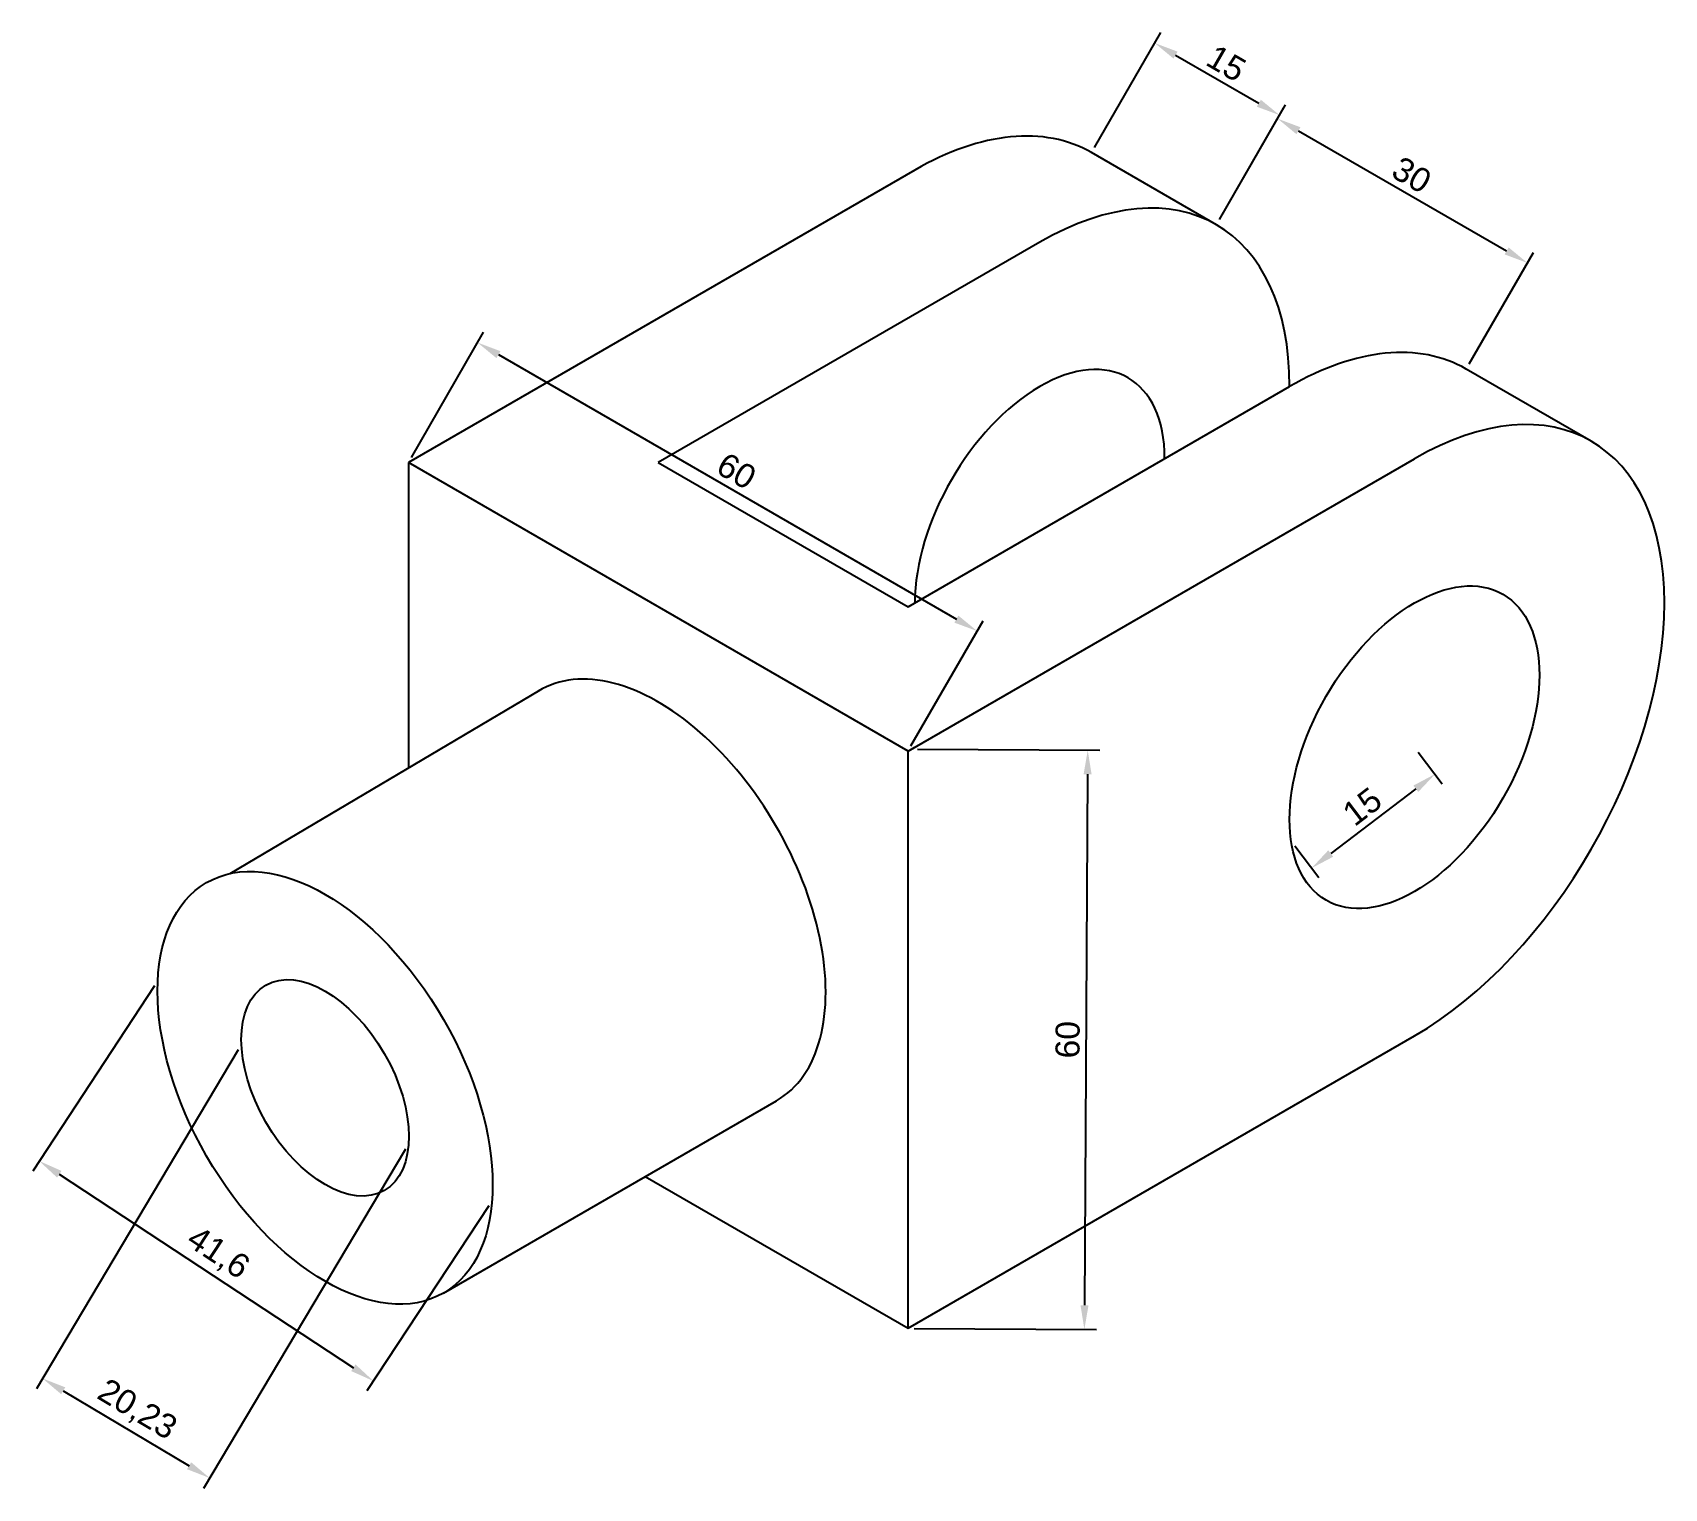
# Model space of a CAD drawing. Header units: millimetres. Extents: x 2097 to 2267, y 1266 to 1418.
import ezdxf

# ---------------------------------------------------------------- set-up
doc = ezdxf.new("R2010")
doc.units = ezdxf.units.MM
doc.layers.add('Cotas', color=5, linetype='Continuous')
doc.styles.get("Standard").update_dxf_attribs({"font": 'arial.ttf'})
doc.dimstyles.new('ISO-25', dxfattribs={"dimtxt": 2.5, "dimasz": 2.5, "dimexe": 1.25, "dimexo": 0.625, "dimtad": 1, "dimtxsty": 'Standard', "dimcen": 2.5, "dimadec": 0, "dimazin": 0, "dimtfac": 1, "dimtmove": 0, "dimatfit": 3, "dimfxl": 1, "dimarcsym": 0})

# ---------------------------------------------------------------- blocks, each defined once
blk = doc.blocks.new('*D3')
at = {"layer": 'Cotas', "color": 0, "lineweight": -2, "transparency": 16777216}
for p, q in [((2189.32, 1343.29), (2208.28, 1343.18)), ((2207.01, 1340.68), (2206.7, 1285.48)), ((2188.97, 1283.08), (2207.93, 1282.97))]:
    blk.add_line(p, q, dxfattribs=at)
at = {"layer": 'Cotas', "color": 0, "transparency": 16777216}
for points in [[(2206.6, 1340.69), (2207.43, 1340.68), (2207.03, 1343.18)], [(2206.28, 1285.48), (2207.11, 1285.48), (2206.68, 1282.98)]]:
    blk.add_solid(points, dxfattribs=at)
at = {"layer": 'Defpoints', "color": 0, "transparency": 16777216}
for p in [(2188.69, 1343.29), (2188.35, 1283.09), (2206.68, 1282.98)]:
    blk.add_point(p, dxfattribs=at)
at = {"layer": 'Cotas', "color": 0, "transparency": 16777216, "insert": (2204.95, 1313.09), "char_height": 2.5, "attachment_point": 5, "rotation": 89.6697}
blk.add_mtext('60', dxfattribs=at)
blk = doc.blocks.new('*D4')
at = {"layer": 'Cotas', "color": 0, "lineweight": -2, "transparency": 16777216}
for p, q in [((2136.7, 1373.63), (2144.21, 1386.64)), ((2145.75, 1384.31), (2193.37, 1356.82)), ((2188.65, 1343.63), (2196.16, 1356.65))]:
    blk.add_line(p, q, dxfattribs=at)
at = {"layer": 'Cotas', "color": 0, "transparency": 16777216}
for points in [[(2145.96, 1384.67), (2145.54, 1383.95), (2143.59, 1385.56)], [(2193.58, 1357.18), (2193.16, 1356.45), (2195.54, 1355.57)]]:
    blk.add_solid(points, dxfattribs=at)
at = {"layer": 'Defpoints', "color": 0, "transparency": 16777216}
for p in [(2136.38, 1373.09), (2195.54, 1355.57), (2188.34, 1343.09)]:
    blk.add_point(p, dxfattribs=at)
at = {"layer": 'Cotas', "color": 0, "transparency": 16777216, "insert": (2170.51, 1372.21), "char_height": 2.5, "attachment_point": 5, "rotation": 330}
blk.add_mtext('60', dxfattribs=at)
blk = doc.blocks.new('*D5')
at = {"layer": 'Cotas', "color": 0, "lineweight": -2, "transparency": 16777216}
for p, q in [((2109.99, 1318.69), (2097.32, 1299.44)), ((2100.09, 1299.11), (2130.67, 1278.99)), ((2144.74, 1295.82), (2132.07, 1276.57))]:
    blk.add_line(p, q, dxfattribs=at)
at = {"layer": 'Cotas', "color": 0, "transparency": 16777216}
for points in [[(2100.32, 1299.45), (2099.86, 1298.76), (2098, 1300.48)], [(2130.89, 1279.33), (2130.44, 1278.64), (2132.75, 1277.61)]]:
    blk.add_solid(points, dxfattribs=at)
at = {"layer": 'Defpoints', "color": 0, "transparency": 16777216}
for p in [(2110.33, 1319.21), (2145.08, 1296.34), (2132.75, 1277.61)]:
    blk.add_point(p, dxfattribs=at)
at = {"layer": 'Cotas', "color": 0, "transparency": 16777216, "insert": (2116.55, 1290.82), "char_height": 2.5, "attachment_point": 5, "rotation": 326.6529}
blk.add_mtext('41,6', dxfattribs=at)
blk = doc.blocks.new('*D6')
at = {"layer": 'Cotas', "color": 0, "lineweight": -2, "transparency": 16777216}
for p, q in [((2118.7, 1312.05), (2097.71, 1276.8)), ((2136.09, 1301.7), (2115.09, 1266.45)), ((2100.5, 1276.59), (2113.58, 1268.8))]:
    blk.add_line(p, q, dxfattribs=at)
at = {"layer": 'Cotas', "color": 0, "transparency": 16777216}
for points in [[(2100.71, 1276.95), (2100.28, 1276.24), (2098.35, 1277.87)], [(2113.8, 1269.16), (2113.37, 1268.44), (2115.73, 1267.52)]]:
    blk.add_solid(points, dxfattribs=at)
at = {"layer": 'Defpoints', "color": 0, "transparency": 16777216}
for p in [(2119.02, 1312.59), (2136.41, 1302.23), (2115.73, 1267.52)]:
    blk.add_point(p, dxfattribs=at)
at = {"layer": 'Cotas', "color": 0, "transparency": 16777216, "insert": (2108.13, 1274.53), "char_height": 2.5, "attachment_point": 5, "rotation": 329.2229}
blk.add_mtext('20,23', dxfattribs=at)
blk = doc.blocks.new('*D7')
at = {"layer": 'Cotas', "color": 0, "lineweight": -2, "transparency": 16777216}
for p, q in [((2207.73, 1405.85), (2214.62, 1417.79)), ((2216.16, 1415.45), (2224.82, 1410.45)), ((2220.72, 1398.35), (2227.61, 1410.29))]:
    blk.add_line(p, q, dxfattribs=at)
at = {"layer": 'Cotas', "color": 0, "transparency": 16777216}
for points in [[(2216.37, 1415.81), (2215.95, 1415.09), (2214, 1416.7)], [(2225.03, 1410.81), (2224.61, 1410.09), (2226.99, 1409.2)]]:
    blk.add_solid(points, dxfattribs=at)
at = {"layer": 'Defpoints', "color": 0, "transparency": 16777216}
for p in [(2226.99, 1409.2), (2207.42, 1405.31), (2220.41, 1397.81)]:
    blk.add_point(p, dxfattribs=at)
at = {"layer": 'Cotas', "color": 0, "transparency": 16777216, "insert": (2221.44, 1414.6), "char_height": 2.5, "attachment_point": 5, "rotation": 330}
blk.add_mtext('15', dxfattribs=at)
blk = doc.blocks.new('*D8')
at = {"layer": 'Cotas', "color": 0, "lineweight": -2, "transparency": 16777216}
for p, q in [((2220.72, 1398.35), (2227.4, 1409.92)), ((2228.94, 1407.59), (2250.59, 1395.09)), ((2246.7, 1383.35), (2253.38, 1394.92))]:
    blk.add_line(p, q, dxfattribs=at)
at = {"layer": 'Cotas', "color": 0, "transparency": 16777216}
for points in [[(2229.15, 1407.95), (2228.73, 1407.23), (2226.78, 1408.84)], [(2250.8, 1395.45), (2250.38, 1394.73), (2252.76, 1393.84)]]:
    blk.add_solid(points, dxfattribs=at)
at = {"layer": 'Defpoints', "color": 0, "transparency": 16777216}
for p in [(2220.41, 1397.81), (2252.76, 1393.84), (2246.39, 1382.81)]:
    blk.add_point(p, dxfattribs=at)
at = {"layer": 'Cotas', "color": 0, "transparency": 16777216, "insert": (2240.72, 1402.99), "char_height": 2.5, "attachment_point": 5, "rotation": 330}
blk.add_mtext('30', dxfattribs=at)
blk = doc.blocks.new('*D9')
at = {"layer": 'Cotas', "color": 0, "lineweight": -2, "transparency": 16777216}
for p, q in [((2241.39, 1342.99), (2243.89, 1339.7)), ((2241.15, 1339.18), (2232.3, 1332.45)), ((2228.56, 1333.23), (2231.06, 1329.94))]:
    blk.add_line(p, q, dxfattribs=at)
at = {"layer": 'Cotas', "color": 0, "transparency": 16777216}
for points in [[(2240.89, 1339.51), (2241.4, 1338.85), (2243.14, 1340.7)], [(2232.04, 1332.78), (2232.55, 1332.11), (2230.31, 1330.93)]]:
    blk.add_solid(points, dxfattribs=at)
at = {"layer": 'Defpoints', "color": 0, "transparency": 16777216}
for p in [(2241.01, 1343.49), (2228.18, 1333.73), (2230.31, 1330.93)]:
    blk.add_point(p, dxfattribs=at)
at = {"layer": 'Cotas', "color": 0, "transparency": 16777216, "insert": (2235.57, 1337.33), "char_height": 2.5, "attachment_point": 5, "rotation": 37.2825}
blk.add_mtext('15', dxfattribs=at)

msp = doc.modelspace()

# ---------------------------------------------------------------- linework, layer by layer
for p, q in [((2220.409, 1397.812), (2207.418, 1405.312)), ((2189.047, 1403.492), (2136.384, 1373.087)), ((2202.038, 1395.992), (2162.365, 1373.087)), ((2259.38, 1375.312), (2246.39, 1382.812)), ((2188.346, 1358.087), (2228.018, 1380.992)), ((2136.384, 1373.087), (2136.384, 1341.331)), ((2188.346, 1343.087), (2136.384, 1373.087)), ((2162.365, 1373.087), (2188.346, 1358.087)), ((2188.346, 1343.087), (2241.009, 1373.492)), ((2117.859, 1330.361), (2150.047, 1349.422)), ((2188.346, 1283.087), (2188.346, 1343.087)), ((2188.346, 1283.087), (2241.009, 1313.492)), ((2140.042, 1286.752), (2174.683, 1306.752)), ((2161.02, 1298.864), (2188.346, 1283.087))]:
    msp.add_line(p, q)
for centre, major_axis, start_param, end_param in [((2189.047, 1373.492), (-18.371, -31.82), 9.424778, 10.2101761), ((2202.038, 1365.992), (-18.371, -31.82), 8.6393798, 10.2101761), ((2228.018, 1350.992), (-18.371, -31.82), 9.424778, 10.2101761), ((2202.038, 1365.992), (-9.186, -15.91), 2.3561945, 5.4977871), ((2241.009, 1343.492), (-18.371, -31.82), 7.0685835, 10.2101761), ((2162.365, 1328.087), (12.318, -21.335), 0, 3.1543477), ((2189.047, 1373.492), (-18.371, -31.82), 7.0412053, 7.0685835)]:
    msp.add_ellipse(centre, major_axis=major_axis, ratio=0.5773503, start_param=start_param, end_param=end_param)
for centre, major_axis in [((2241.009, 1343.492), (-9.186, -15.91)), ((2127.724, 1308.087), (12.318, -21.335)), ((2127.724, 1308.087), (6.16, -10.67))]:
    msp.add_ellipse(centre, major_axis=major_axis, ratio=0.5773503)

# ---------------------------------------------------------------- dimensions: what is measured, and where the dimension line sits
at = {"layer": 'Cotas'}
for p1, p2, distance, picture, middle in [((2207.418, 1405.312), (2220.409, 1397.812), 13.153, '*D7', (2221.441, 1414.6)), ((2220.409, 1397.812), (2246.39, 1382.812), 12.737, '*D8', (2240.719, 1402.99)), ((2110.329, 1319.211), (2145.08, 1296.343), -22.424, '*D5', (2116.548, 1290.823)), ((2119.024, 1312.585), (2136.406, 1302.233), -40.402, '*D6', (2108.13, 1274.525))]:
    dim = msp.add_aligned_dim(p1=p1, p2=p2, distance=distance, dimstyle='ISO-25', dxfattribs=at)
    dim.commit()
    dim.dimension.update_dxf_attribs({"geometry": picture, "text_midpoint": middle})
for p1, p2, distance, text, picture, middle in [((2136.384, 1373.087), (2188.336, 1343.093), 14.403, '60', '*D4', (2170.512, 1372.21)), ((2188.693, 1343.29), (2188.346, 1283.087), 18.335, '60', '*D3', (2204.953, 1313.094)), ((2241.009, 1343.492), (2228.18, 1333.725), 3.512, '15', '*D9', (2235.57, 1337.327))]:
    dim = msp.add_aligned_dim(p1=p1, p2=p2, distance=distance, text=text, dimstyle='ISO-25', dxfattribs=at)
    dim.commit()
    dim.dimension.update_dxf_attribs({"geometry": picture, "text_midpoint": middle})

doc.saveas('drawing.dxf')
